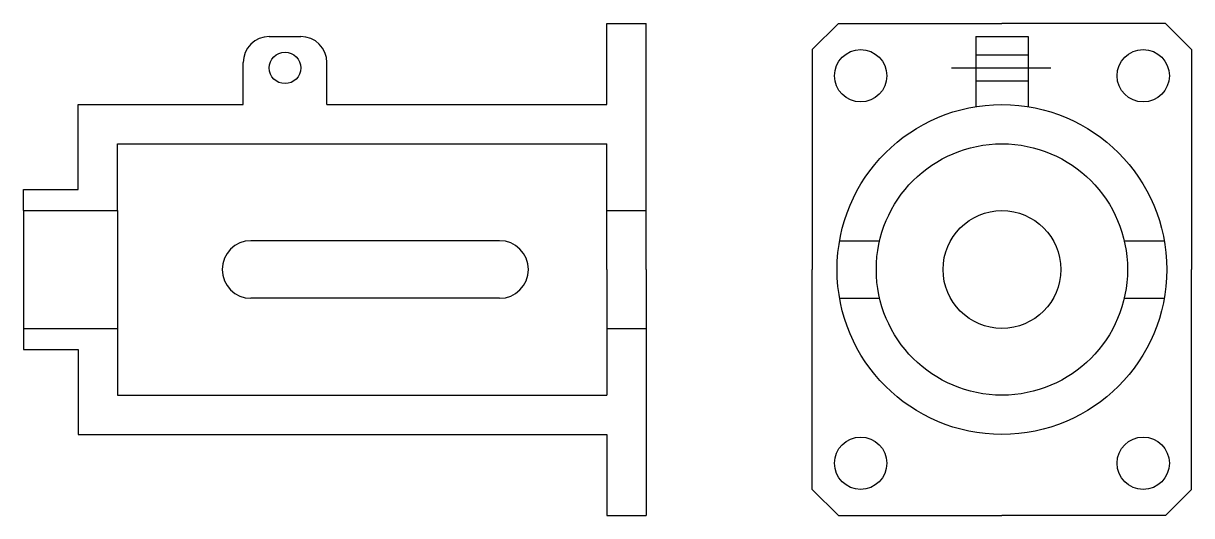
# Model space of a CAD drawing. Header units: millimetres. Extents: x 17 to 464, y 33 to 221.
import ezdxf

# ---------------------------------------------------------------- set-up
doc = ezdxf.new("R2010")
doc.units = ezdxf.units.MM
doc.layers.get('0').update_dxf_attribs({"color": 112, "lineweight": 30})

msp = doc.modelspace()

# ---------------------------------------------------------------- linework, layer by layer
for p, q in [((240.43, 221.31), (255.43, 221.31)), ((240.43, 190.31), (240.43, 221.31)), ((255.43, 127.31), (255.43, 221.31)), ((318.94, 211.31), (328.94, 221.31)), ((328.94, 221.31), (391.44, 221.31)), ((453.94, 221.31), (391.44, 221.31)), ((463.94, 211.31), (453.94, 221.31)), ((111.43, 216.31), (123.43, 216.31)), ((381.44, 216.31), (381.44, 189.51)), ((381.44, 216.31), (401.44, 216.31)), ((401.44, 216.31), (401.44, 189.51)), ((318.94, 211.31), (318.94, 127.31)), ((463.94, 211.31), (463.94, 127.31)), ((101.43, 190.31), (101.43, 206.31)), ((133.43, 190.31), (133.43, 206.31)), ((381.44, 209.31), (401.44, 209.31)), ((372.2, 204.31), (410.08, 204.31)), ((381.44, 199.31), (401.44, 199.31)), ((38.43, 190.31), (101.43, 190.31)), ((38.43, 157.81), (38.43, 190.31)), ((133.43, 190.31), (240.43, 190.31)), ((53.43, 149.81), (53.43, 175.31)), ((53.43, 175.31), (240.43, 175.31)), ((240.43, 127.31), (240.43, 175.31)), ((17.43, 149.81), (17.43, 157.81)), ((17.43, 157.81), (38.43, 157.81)), ((17.43, 149.81), (53.43, 149.81)), ((17.43, 149.81), (17.43, 104.81)), ((53.43, 149.81), (53.43, 104.81)), ((240.43, 149.81), (255.43, 149.81)), ((199.43, 138.31), (104.43, 138.31)), ((329.41, 138.31), (344.72, 138.31)), ((438.17, 138.31), (453.48, 138.31)), ((240.43, 127.31), (240.43, 79.31)), ((255.43, 127.31), (255.43, 33.31)), ((318.94, 43.31), (318.94, 127.31)), ((463.94, 43.31), (463.94, 127.31)), ((199.43, 116.31), (104.43, 116.31)), ((329.41, 116.31), (344.72, 116.31)), ((438.17, 116.31), (453.48, 116.31)), ((17.43, 104.81), (53.43, 104.81)), ((17.43, 104.81), (17.43, 96.81)), ((53.43, 104.81), (53.43, 79.31)), ((240.43, 104.81), (255.43, 104.81)), ((17.43, 96.81), (38.43, 96.81)), ((38.43, 96.81), (38.43, 64.31)), ((53.43, 79.31), (240.43, 79.31)), ((38.43, 64.31), (240.43, 64.31)), ((240.43, 64.31), (240.43, 33.31)), ((318.94, 43.31), (328.94, 33.31)), ((463.94, 43.31), (453.94, 33.31)), ((240.43, 33.31), (255.43, 33.31)), ((328.94, 33.31), (391.44, 33.31)), ((453.94, 33.31), (391.44, 33.31))]:
    msp.add_line(p, q)
for centre, radius in [((117.43, 204.31), 6), ((337.44, 201.31), 10), ((445.44, 201.31), 10), ((391.44, 127.31), 63), ((391.44, 127.31), 48), ((391.44, 127.31), 22.5), ((337.44, 53.31), 10), ((445.44, 53.31), 10)]:
    msp.add_circle(centre, radius)
for centre, radius, start, end in [((111.43, 206.31), 10, 90, 180), ((123.43, 206.31), 10, 0, 90), ((104.43, 127.31), 11, 90, 180), ((199.43, 127.31), 11, 0, 90), ((104.43, 127.31), 11, 180, 270), ((199.43, 127.31), 11, 270, 0)]:
    msp.add_arc(centre, radius, start, end)

doc.saveas('drawing.dxf')
